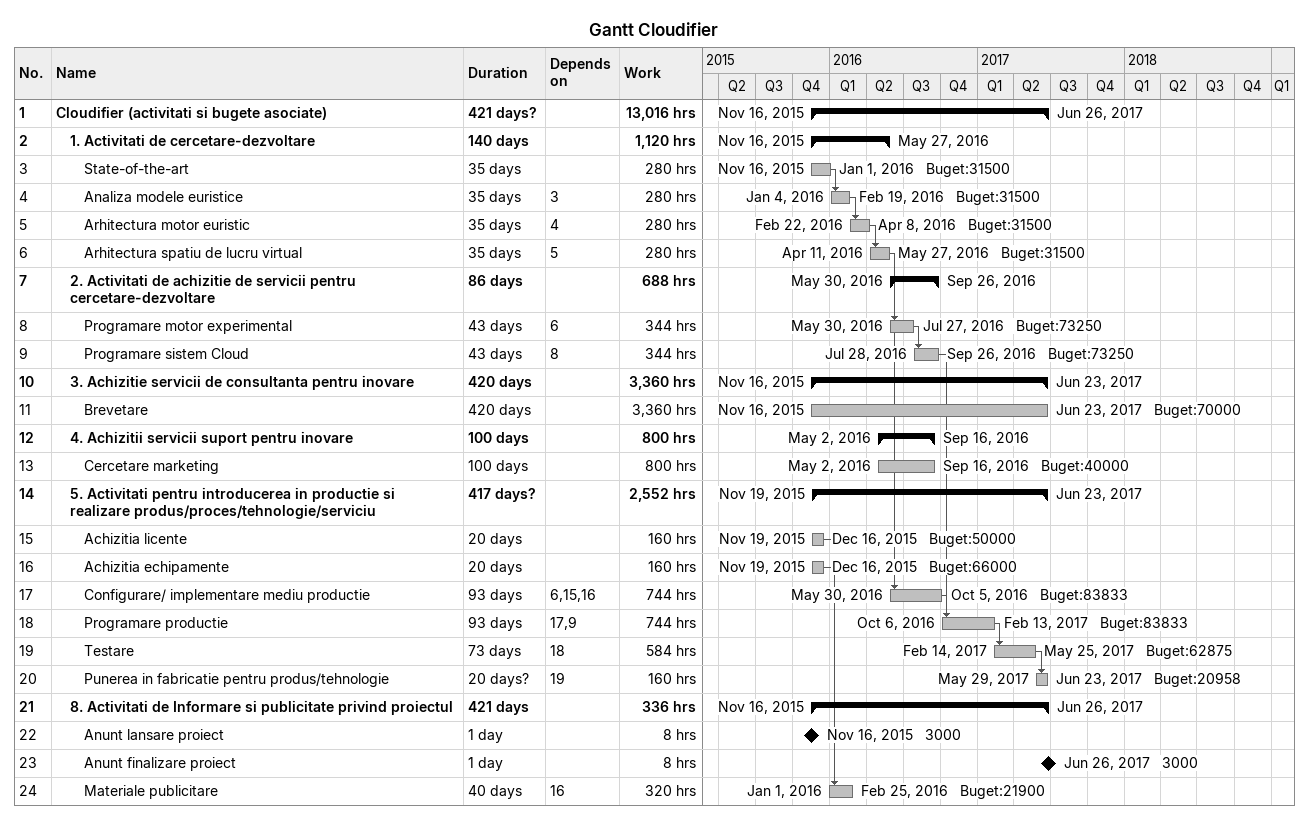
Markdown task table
Gantt Cloudifier

| ID | Level | Task | Duration | Start | Finish | Predecessors | Resources | Work (h) |
|---|---|---|---|---|---|---|---|---|
| 1 | 1 | **Cloudifier (activitati si bugete asociate)** | 421d? | 2015-11-16 | 2017-06-26 |  |  | 13016 |
| 2 | 2 | **1. Activitati de cercetare-dezvoltare** | 140d | 2015-11-16 | 2016-05-27 |  |  | 1120 |
| 3 | 3 | State-of-the-art | 35d | 2015-11-16 | 2016-01-01 |  | Buget:31500 | 280 |
| 4 | 3 | Analiza modele euristice | 35d | 2016-01-04 | 2016-02-19 | 3 | Buget:31500 | 280 |
| 5 | 3 | Arhitectura motor euristic | 35d | 2016-02-22 | 2016-04-08 | 4 | Buget:31500 | 280 |
| 6 | 3 | Arhitectura spatiu de lucru virtual | 35d | 2016-04-11 | 2016-05-27 | 5 | Buget:31500 | 280 |
| 7 | 2 | **2. Activitati de achizitie de servicii pentru cercetare-dezvoltare** | 86d | 2016-05-30 | 2016-09-26 |  |  | 688 |
| 8 | 3 | Programare motor experimental | 43d | 2016-05-30 | 2016-07-27 | 6 | Buget:73250 | 344 |
| 9 | 3 | Programare sistem Cloud | 43d | 2016-07-28 | 2016-09-26 | 8 | Buget:73250 | 344 |
| 10 | 2 | **3. Achizitie servicii de consultanta pentru inovare** | 420d | 2015-11-16 | 2017-06-23 |  |  | 3360 |
| 11 | 3 | Brevetare | 420d | 2015-11-16 | 2017-06-23 |  | Buget:70000 | 3360 |
| 12 | 2 | **4. Achizitii servicii suport pentru inovare** | 100d | 2016-05-02 | 2016-09-16 |  |  | 800 |
| 13 | 3 | Cercetare marketing | 100d | 2016-05-02 | 2016-09-16 |  | Buget:40000 | 800 |
| 14 | 2 | **5. Activitati pentru introducerea in productie si realizare produs/proces/tehnologie/serviciu** | 417d? | 2015-11-19 | 2017-06-23 |  |  | 2552 |
| 15 | 3 | Achizitia licente | 20d | 2015-11-19 | 2015-12-16 |  | Buget:50000 | 160 |
| 16 | 3 | Achizitia echipamente | 20d | 2015-11-19 | 2015-12-16 |  | Buget:66000 | 160 |
| 17 | 3 | Configurare/ implementare mediu productie | 93d | 2016-05-30 | 2016-10-05 | 6, 15, 16 | Buget:83833 | 744 |
| 18 | 3 | Programare productie | 93d | 2016-10-06 | 2017-02-13 | 17, 9 | Buget:83833 | 744 |
| 19 | 3 | Testare | 73d | 2017-02-14 | 2017-05-25 | 18 | Buget:62875 | 584 |
| 20 | 3 | Punerea in fabricatie pentru produs/tehnologie | 20d? | 2017-05-29 | 2017-06-23 | 19 | Buget:20958 | 160 |
| 21 | 2 | **8. Activitati de Informare si publicitate privind proiectul** | 421d | 2015-11-16 | 2017-06-26 |  |  | 336 |
| 22 | 3 | Anunt lansare proiect | 1d | 2015-11-16 | 2015-11-16 |  | 3000 | 8 |
| 23 | 3 | Anunt finalizare proiect | 1d | 2017-06-26 | 2017-06-26 |  | 3000 | 8 |
| 24 | 3 | Materiale publicitare | 40d | 2016-01-01 | 2016-02-25 | 16 | Buget:21900 | 320 |
